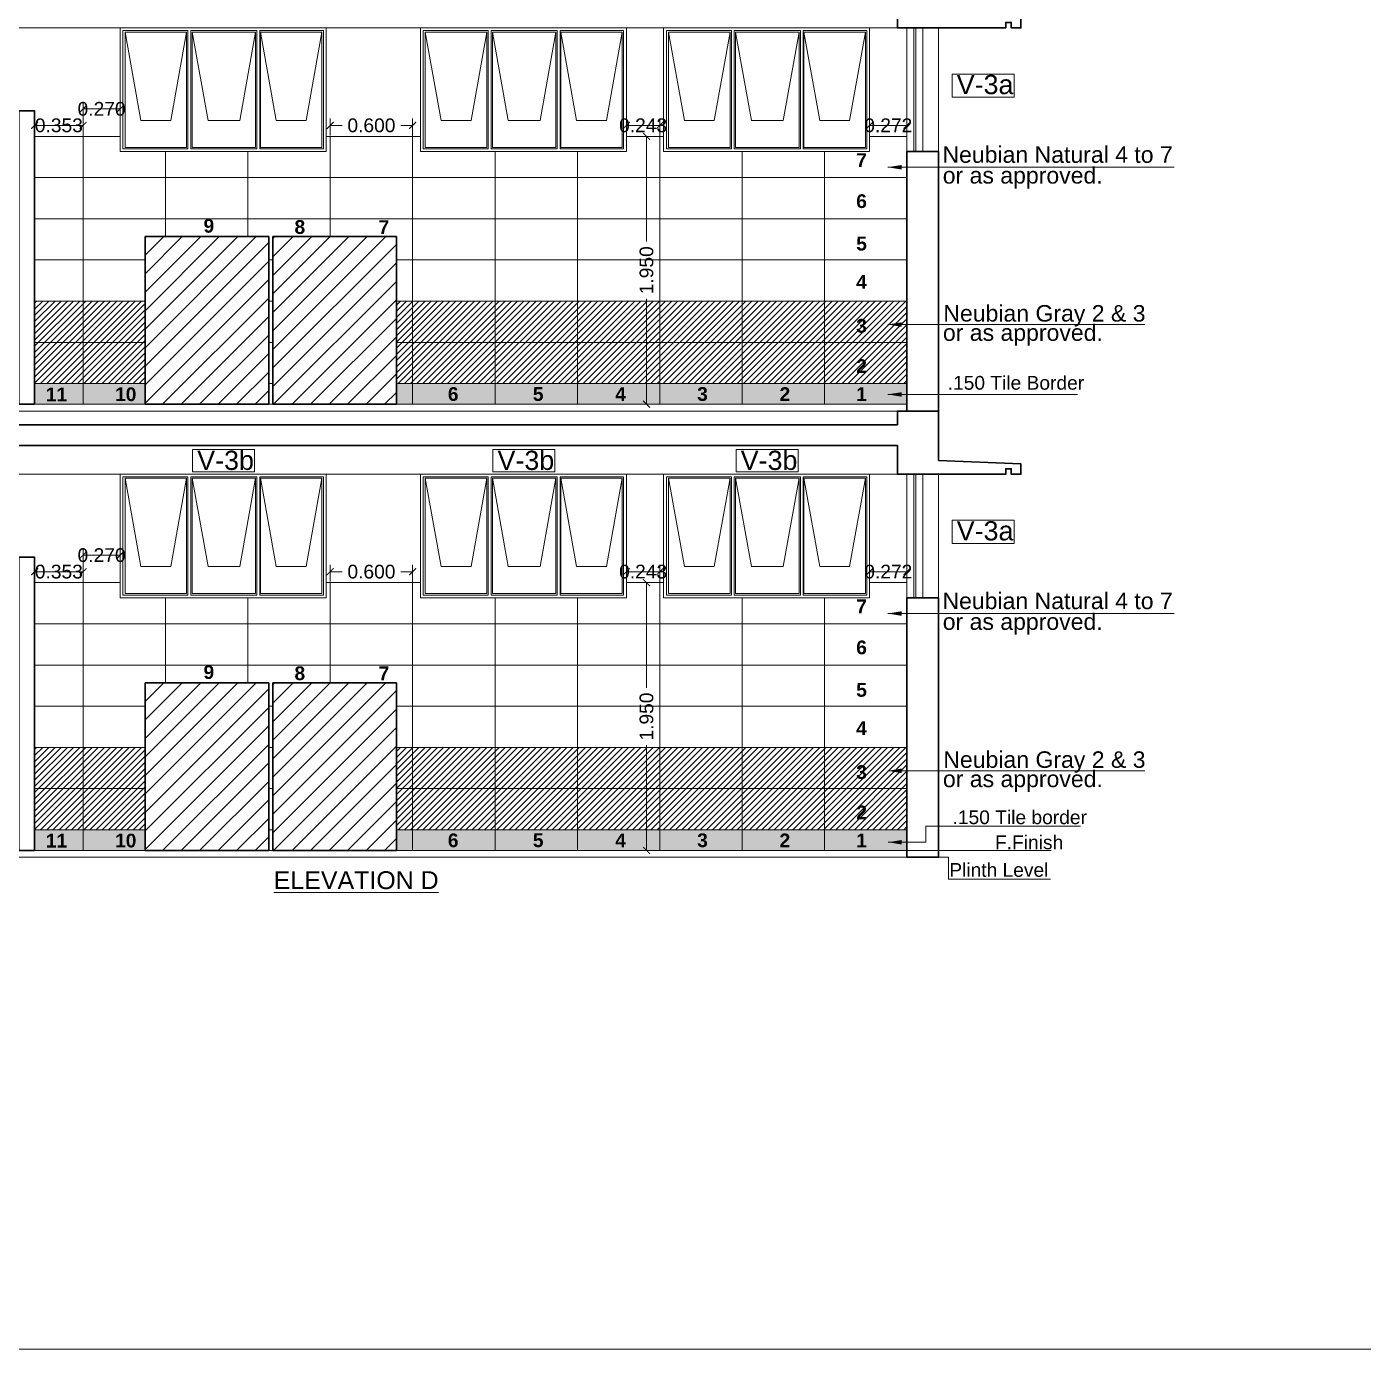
# Model space of a CAD drawing. Header units: millimetres. Extents: x 2733 to 5909, y 1038 to 2089.
# Drawn here: x 2793.02 to 2802.75, y 1038.23 to 1047.86 of the extents above; entities that cross this region are included whole.
import ezdxf

# ---------------------------------------------------------------- set-up
doc = ezdxf.new("R2010")
doc.units = ezdxf.units.MM
doc.header["$PDMODE"] = 35
doc.layers.get('0').update_dxf_attribs({"lineweight": 20})
doc.layers.get('Defpoints').update_dxf_attribs({"lineweight": 15})
for name, color, linetype, lineweight in [('beam', 43, 'Continuous', 20), ('CUBICAL TOILET', 5, 'Continuous', 15), ('DIM', 6, 'Continuous', 18), ('dim.1', 6, 'Continuous', 18), ('FLOOR FINISH', 10, 'Continuous', 15), ('Hatch', 43, 'Continuous', 13), ('rcc', 5, 'Continuous', 30), ('RD', 7, 'Continuous', 18), ('TEXT', 7, 'Continuous', 15), ('Text-1', 240, 'Continuous', 15), ('TILE HATCH-2', 123, 'Continuous', 9), ('Tiles', 91, 'Continuous', 9), ('Tiles-Text', 230, 'Continuous', 18), ('Ventilator', 200, 'Continuous', 18), ('Wall', 7, 'Continuous', 30)]:
    doc.layers.add(name, color=color, linetype=linetype, lineweight=lineweight)
doc.styles.add('dim-stylus bt', font='arial.ttf')
doc.styles.add('L120', font='arial.ttf', dxfattribs={"height": 0.6})
doc.styles.get("Standard").update_dxf_attribs({"font": 'arial.ttf', "height": 0.2})
doc.styles.add('Tabrej', font='arial.ttf')
doc.dimstyles.new('DIMEN', dxfattribs={"dimtxt": 0.3, "dimasz": 0.25, "dimexe": 0.18, "dimexo": 0.0625, "dimgap": 0.09, "dimtad": 0, "dimdec": 3, "dimzin": 0, "dimdsep": 46, "dimtxsty": 'Tabrej', "dimcen": 0, "dimclrd": 256, "dimclre": 256, "dimclrt": 7, "dimadec": 0, "dimazin": 0, "dimtfac": 1, "dimtdec": 3, "dimtofl": 0, "dimtmove": 0, "dimatfit": 1, "dimfxl": 0, "dimtolj": 1, "dimtzin": 0, "dimlwd": -1, "dimlwe": -1, "dimarcsym": 0})
doc.dimstyles.new('Tabrej', dxfattribs={"dimtxt": 4, "dimasz": 0.45, "dimexe": 0.18, "dimexo": 0.0625, "dimgap": 0.09, "dimtad": 0, "dimdec": 3, "dimzin": 0, "dimdsep": 46, "dimtxsty": 'Tabrej', "dimcen": 0, "dimclrd": 256, "dimclre": 256, "dimclrt": 7, "dimaunit": 1, "dimadec": 3, "dimazin": 0, "dimtfac": 1, "dimtdec": 3, "dimtofl": 0, "dimtmove": 0, "dimatfit": 3, "dimfxl": 0, "dimtolj": 1, "dimtzin": 0, "dimlwd": -1, "dimlwe": -1, "dimarcsym": 0})

# ---------------------------------------------------------------- blocks, each defined once
blk = doc.blocks.new('_ArchTick')
at = {"color": 0, "const_width": 0.15}
blk.add_lwpolyline([(-0.5, -0.5), (0.5, 0.5)], dxfattribs=at)
blk = doc.blocks.new('*D787')
at = {"layer": 'Defpoints', "color": 0, "lineweight": 15, "transparency": 16777216}
for p in [(2797.627, 1047.1424), (2797.384, 1047.0685), (2797.627, 1047.0635)]:
    blk.add_point(p, dxfattribs=at)
at = {"layer": 'DIM', "transparency": 16777216}
for p, q in [((2797.384, 1047.07), (2797.384, 1047.1924)), ((2797.627, 1047.065), (2797.627, 1047.1924)), ((2797.384, 1047.1424), (2797.627, 1047.1424))]:
    blk.add_line(p, q, dxfattribs=at)
at = {"layer": 'DIM', "transparency": 16777216, "xscale": 0.05, "yscale": 0.05, "zscale": 0.05, "rotation": 180}
blk.add_blockref('_ArchTick', (2797.384, 1047.1424), dxfattribs=at)
at = {"layer": 'DIM', "transparency": 16777216, "xscale": 0.05, "yscale": 0.05, "zscale": 0.05}
blk.add_blockref('_ArchTick', (2797.627, 1047.1424), dxfattribs=at)
at = {"layer": 'DIM', "color": 7, "transparency": 16777216, "insert": (2797.5055, 1047.1424), "char_height": 0.1, "attachment_point": 5, "style": 'Tabrej'}
blk.add_mtext('\\A1;0.243', dxfattribs=at)
blk = doc.blocks.new('*D788')
at = {"layer": 'Defpoints', "color": 0, "lineweight": 15, "transparency": 16777216}
for p in [(2799.427, 1047.1424), (2799.155, 1047.0685), (2799.427, 1047.0635)]:
    blk.add_point(p, dxfattribs=at)
at = {"layer": 'DIM', "transparency": 16777216}
for p, q in [((2799.155, 1047.07), (2799.155, 1047.1924)), ((2799.427, 1047.065), (2799.427, 1047.1924)), ((2799.155, 1047.1424), (2799.427, 1047.1424))]:
    blk.add_line(p, q, dxfattribs=at)
at = {"layer": 'DIM', "transparency": 16777216, "xscale": 0.05, "yscale": 0.05, "zscale": 0.05, "rotation": 180}
blk.add_blockref('_ArchTick', (2799.155, 1047.1424), dxfattribs=at)
at = {"layer": 'DIM', "transparency": 16777216, "xscale": 0.05, "yscale": 0.05, "zscale": 0.05}
blk.add_blockref('_ArchTick', (2799.427, 1047.1424), dxfattribs=at)
at = {"layer": 'DIM', "color": 7, "transparency": 16777216, "insert": (2799.291, 1047.1424), "char_height": 0.1, "attachment_point": 5, "style": 'Tabrej'}
blk.add_mtext('\\A1;0.272', dxfattribs=at)
blk = doc.blocks.new('*D789')
at = {"layer": 'Defpoints', "color": 0, "lineweight": 15, "transparency": 16777216}
for p in [(2797.4195, 1047.0625), (2797.4453, 1045.1125), (2797.5305, 1045.1125)]:
    blk.add_point(p, dxfattribs=at)
at = {"layer": 'DIM', "transparency": 16777216}
for p, q in [((2797.421, 1047.0625), (2797.5805, 1047.0625)), ((2797.5305, 1047.0625), (2797.5305, 1046.2964)), ((2797.5305, 1045.1125), (2797.5305, 1045.8787)), ((2797.4468, 1045.1125), (2797.5805, 1045.1125))]:
    blk.add_line(p, q, dxfattribs=at)
at = {"layer": 'DIM', "transparency": 16777216, "xscale": 0.05, "yscale": 0.05, "zscale": 0.05}
for p, rotation in [((2797.5305, 1047.0625), 90), ((2797.5305, 1045.1125), 270)]:
    blk.add_blockref('_ArchTick', p, dxfattribs=dict(at, rotation=rotation))
at = {"layer": 'DIM', "color": 7, "transparency": 16777216, "insert": (2797.5305, 1046.0875), "char_height": 0.1, "attachment_point": 5, "rotation": 90, "style": 'Tabrej'}
blk.add_mtext('\\A1;1.950', dxfattribs=at)
blk = doc.blocks.new('*D791')
at = {"layer": 'Defpoints', "color": 0, "lineweight": 15, "transparency": 16777216}
for p in [(2793.427, 1047.1424), (2793.0744, 1047.0625), (2793.427, 1047.0635)]:
    blk.add_point(p, dxfattribs=at)
at = {"layer": 'DIM', "transparency": 16777216}
for p, q in [((2793.0744, 1047.064), (2793.0744, 1047.1924)), ((2793.427, 1047.065), (2793.427, 1047.1924)), ((2793.0744, 1047.1424), (2793.427, 1047.1424))]:
    blk.add_line(p, q, dxfattribs=at)
at = {"layer": 'DIM', "transparency": 16777216, "xscale": 0.05, "yscale": 0.05, "zscale": 0.05, "rotation": 180}
blk.add_blockref('_ArchTick', (2793.0744, 1047.1424), dxfattribs=at)
at = {"layer": 'DIM', "transparency": 16777216, "xscale": 0.05, "yscale": 0.05, "zscale": 0.05}
blk.add_blockref('_ArchTick', (2793.427, 1047.1424), dxfattribs=at)
at = {"layer": 'DIM', "color": 7, "transparency": 16777216, "insert": (2793.2507, 1047.1424), "char_height": 0.1, "attachment_point": 5, "style": 'Tabrej'}
blk.add_mtext('\\A1;0.353', dxfattribs=at)
blk = doc.blocks.new('*D792')
at = {"layer": 'Defpoints', "color": 0, "lineweight": 15, "transparency": 16777216}
for p in [(2793.697, 1047.2624), (2793.427, 1047.0685), (2793.697, 1047.0635)]:
    blk.add_point(p, dxfattribs=at)
at = {"layer": 'DIM', "transparency": 16777216}
for p, q in [((2793.427, 1047.07), (2793.427, 1047.3124)), ((2793.697, 1047.065), (2793.697, 1047.3124)), ((2793.427, 1047.2624), (2793.697, 1047.2624))]:
    blk.add_line(p, q, dxfattribs=at)
at = {"layer": 'DIM', "transparency": 16777216, "xscale": 0.05, "yscale": 0.05, "zscale": 0.05, "rotation": 180}
blk.add_blockref('_ArchTick', (2793.427, 1047.2624), dxfattribs=at)
at = {"layer": 'DIM', "transparency": 16777216, "xscale": 0.05, "yscale": 0.05, "zscale": 0.05}
blk.add_blockref('_ArchTick', (2793.697, 1047.2624), dxfattribs=at)
at = {"layer": 'DIM', "color": 7, "transparency": 16777216, "insert": (2793.562, 1047.2624), "char_height": 0.1, "attachment_point": 5, "style": 'Tabrej'}
blk.add_mtext('\\A1;0.270', dxfattribs=at)
blk = doc.blocks.new('*D793')
at = {"layer": 'Defpoints', "color": 0, "lineweight": 15, "transparency": 16777216}
for p in [(2795.827, 1047.1424), (2795.227, 1047.0685), (2795.827, 1047.0635)]:
    blk.add_point(p, dxfattribs=at)
at = {"layer": 'DIM', "transparency": 16777216}
for p, q in [((2795.227, 1047.07), (2795.227, 1047.1924)), ((2795.827, 1047.065), (2795.827, 1047.1924)), ((2795.227, 1047.1424), (2795.3134, 1047.1424)), ((2795.827, 1047.1424), (2795.7405, 1047.1424))]:
    blk.add_line(p, q, dxfattribs=at)
at = {"layer": 'DIM', "transparency": 16777216, "xscale": 0.05, "yscale": 0.05, "zscale": 0.05, "rotation": 180}
blk.add_blockref('_ArchTick', (2795.227, 1047.1424), dxfattribs=at)
at = {"layer": 'DIM', "transparency": 16777216, "xscale": 0.05, "yscale": 0.05, "zscale": 0.05}
blk.add_blockref('_ArchTick', (2795.827, 1047.1424), dxfattribs=at)
at = {"layer": 'DIM', "color": 7, "transparency": 16777216, "insert": (2795.527, 1047.1424), "char_height": 0.1, "attachment_point": 5, "style": 'Tabrej'}
blk.add_mtext('\\A1;0.600', dxfattribs=at)
blk = doc.blocks.new('tg')
at = {"layer": 'RD', "linetype": 'Continuous', "ltscale": 0.2}
blk.add_lwpolyline([(2440.174, -1429.3276), (2439.7225, -1429.3276), (2439.7225, -1429.159), (2440.174, -1429.159)], close=True, dxfattribs=at)
at = {"layer": 'RD', "linetype": 'Continuous', "ltscale": 0.2, "insert": (2439.7561, -1429.1655), "char_height": 0.14, "attachment_point": 1}
blk.add_mtext_dynamic_manual_height_columns('V-3a', width=0.066544, gutter_width=1.7655, heights=[0], dxfattribs=at)
blk = doc.blocks.new('dgf')
at = {"lineweight": 15}
blk.add_line((2896.6081, 1057.5881), (2898.1081, 1057.5881), dxfattribs=at)
at = {"layer": 'CUBICAL TOILET', "ltscale": 0.05}
blk.add_line((2897.4883, 1057.5881), (2897.4758, 1057.5881), dxfattribs=at)
at = {"layer": 'Ventilator', "linetype": 'Continuous'}
for p, q in [((2898.1081, 1058.4881), (2896.6081, 1058.4881)), ((2896.6081, 1058.4881), (2896.6081, 1057.5881)), ((2898.1081, 1057.5881), (2898.1081, 1058.4881)), ((2897.1024, 1058.4681), (2896.6279, 1058.4681)), ((2896.6279, 1058.4681), (2896.6279, 1057.6081)), ((2897.0924, 1058.4581), (2896.6438, 1058.4581)), ((2896.6438, 1058.4581), (2896.6438, 1057.6181)), ((2897.0924, 1057.6181), (2897.0924, 1058.4581)), ((2897.1024, 1058.4681), (2897.1024, 1057.6081)), ((2897.6049, 1058.4681), (2897.1224, 1058.4681)), ((2897.1224, 1058.4681), (2897.1224, 1057.6082)), ((2897.5949, 1058.4581), (2897.1324, 1058.4581)), ((2897.1324, 1058.4581), (2897.1324, 1057.6181)), ((2897.5949, 1057.6181), (2897.5949, 1058.4581)), ((2897.6049, 1057.6081), (2897.6049, 1058.4681)), ((2898.0881, 1058.4681), (2897.6249, 1058.4681)), ((2897.6249, 1057.6081), (2897.6249, 1058.4681)), ((2898.0781, 1058.4581), (2897.6295, 1058.4581)), ((2897.6295, 1058.4581), (2897.6295, 1057.6181)), ((2898.0781, 1057.6181), (2898.0781, 1058.4581)), ((2898.0881, 1057.6081), (2898.0881, 1058.4681)), ((2897.1024, 1057.6081), (2896.6279, 1057.6081)), ((2897.0924, 1057.6181), (2896.6438, 1057.6181)), ((2897.6049, 1057.6081), (2897.1224, 1057.6081)), ((2897.5949, 1057.6181), (2897.1324, 1057.6181)), ((2898.0881, 1057.6081), (2897.6249, 1057.6081)), ((2898.0781, 1057.6181), (2897.6295, 1057.6181)), ((2898.1081, 1057.5881), (2896.6081, 1057.5881))]:
    blk.add_line(p, q, dxfattribs=at)
at = {"layer": 'Ventilator', "ltscale": 0.1}
for p, q in [((2896.6438, 1058.4581), (2896.7596, 1057.8148)), ((2897.0924, 1058.4581), (2896.9766, 1057.8148)), ((2897.1324, 1058.4581), (2897.2482, 1057.8148)), ((2897.5949, 1058.4581), (2897.4791, 1057.8148)), ((2897.6295, 1058.4581), (2897.7454, 1057.8148)), ((2898.0781, 1058.4581), (2897.9623, 1057.8148)), ((2896.7596, 1057.8148), (2896.9766, 1057.8148)), ((2897.2482, 1057.8148), (2897.4791, 1057.8148)), ((2897.7454, 1057.8148), (2897.9623, 1057.8148))]:
    blk.add_line(p, q, dxfattribs=at)
blk = doc.blocks.new('fdgvf')
at = {"layer": 'RD', "linetype": 'Continuous', "ltscale": 0.2}
blk.add_lwpolyline([(2864.4715, 1054.4238), (2864.0199, 1054.4238), (2864.0199, 1054.5859), (2864.4715, 1054.5859)], close=True, dxfattribs=at)
at = {"layer": 'RD', "linetype": 'Continuous', "ltscale": 0.2, "insert": (2864.0536, 1054.5776), "char_height": 0.14, "attachment_point": 1}
blk.add_mtext_dynamic_manual_height_columns('V-3b', width=0.066544, gutter_width=1.7655, heights=[0], dxfattribs=at)
blk = doc.blocks.new('*D796')
at = {"layer": 'Defpoints', "color": 0, "lineweight": 15, "transparency": 16777216}
for p in [(2797.627, 1043.8924), (2797.384, 1043.8185), (2797.627, 1043.8135)]:
    blk.add_point(p, dxfattribs=at)
at = {"layer": 'DIM', "transparency": 16777216}
for p, q in [((2797.384, 1043.82), (2797.384, 1043.9424)), ((2797.384, 1043.8924), (2797.627, 1043.8924)), ((2797.627, 1043.815), (2797.627, 1043.9424))]:
    blk.add_line(p, q, dxfattribs=at)
at = {"layer": 'DIM', "transparency": 16777216, "xscale": 0.05, "yscale": 0.05, "zscale": 0.05, "rotation": 180}
blk.add_blockref('_ArchTick', (2797.384, 1043.8924), dxfattribs=at)
at = {"layer": 'DIM', "transparency": 16777216, "xscale": 0.05, "yscale": 0.05, "zscale": 0.05}
blk.add_blockref('_ArchTick', (2797.627, 1043.8924), dxfattribs=at)
at = {"layer": 'DIM', "color": 7, "transparency": 16777216, "insert": (2797.5055, 1043.8924), "char_height": 0.1, "attachment_point": 5, "style": 'Tabrej'}
blk.add_mtext('\\A1;0.243', dxfattribs=at)
blk = doc.blocks.new('*D797')
at = {"layer": 'Defpoints', "color": 0, "lineweight": 15, "transparency": 16777216}
for p in [(2799.427, 1043.8924), (2799.155, 1043.8185), (2799.427, 1043.8135)]:
    blk.add_point(p, dxfattribs=at)
at = {"layer": 'DIM', "transparency": 16777216}
for p, q in [((2799.155, 1043.82), (2799.155, 1043.9424)), ((2799.155, 1043.8924), (2799.427, 1043.8924)), ((2799.427, 1043.815), (2799.427, 1043.9424))]:
    blk.add_line(p, q, dxfattribs=at)
at = {"layer": 'DIM', "transparency": 16777216, "xscale": 0.05, "yscale": 0.05, "zscale": 0.05, "rotation": 180}
blk.add_blockref('_ArchTick', (2799.155, 1043.8924), dxfattribs=at)
at = {"layer": 'DIM', "transparency": 16777216, "xscale": 0.05, "yscale": 0.05, "zscale": 0.05}
blk.add_blockref('_ArchTick', (2799.427, 1043.8924), dxfattribs=at)
at = {"layer": 'DIM', "color": 7, "transparency": 16777216, "insert": (2799.291, 1043.8924), "char_height": 0.1, "attachment_point": 5, "style": 'Tabrej'}
blk.add_mtext('\\A1;0.272', dxfattribs=at)
blk = doc.blocks.new('*D798')
at = {"layer": 'Defpoints', "color": 0, "lineweight": 15, "transparency": 16777216}
for p in [(2797.4195, 1043.8125), (2797.4453, 1041.8625), (2797.5305, 1041.8625)]:
    blk.add_point(p, dxfattribs=at)
at = {"layer": 'DIM', "transparency": 16777216}
for p, q in [((2797.421, 1043.8125), (2797.5805, 1043.8125)), ((2797.5305, 1043.8125), (2797.5305, 1043.0464)), ((2797.5305, 1041.8625), (2797.5305, 1042.6287)), ((2797.4468, 1041.8625), (2797.5805, 1041.8625))]:
    blk.add_line(p, q, dxfattribs=at)
at = {"layer": 'DIM', "transparency": 16777216, "xscale": 0.05, "yscale": 0.05, "zscale": 0.05}
for p, rotation in [((2797.5305, 1043.8125), 90), ((2797.5305, 1041.8625), 270)]:
    blk.add_blockref('_ArchTick', p, dxfattribs=dict(at, rotation=rotation))
at = {"layer": 'DIM', "color": 7, "transparency": 16777216, "insert": (2797.5305, 1042.8375), "char_height": 0.1, "attachment_point": 5, "rotation": 90, "style": 'Tabrej'}
blk.add_mtext('\\A1;1.950', dxfattribs=at)
blk = doc.blocks.new('*D800')
at = {"layer": 'Defpoints', "color": 0, "lineweight": 15, "transparency": 16777216}
for p in [(2793.427, 1043.8924), (2793.0744, 1043.8125), (2793.427, 1043.8135)]:
    blk.add_point(p, dxfattribs=at)
at = {"layer": 'DIM', "transparency": 16777216}
for p, q in [((2793.0744, 1043.814), (2793.0744, 1043.9424)), ((2793.0744, 1043.8924), (2793.427, 1043.8924)), ((2793.427, 1043.815), (2793.427, 1043.9424))]:
    blk.add_line(p, q, dxfattribs=at)
at = {"layer": 'DIM', "transparency": 16777216, "xscale": 0.05, "yscale": 0.05, "zscale": 0.05, "rotation": 180}
blk.add_blockref('_ArchTick', (2793.0744, 1043.8924), dxfattribs=at)
at = {"layer": 'DIM', "transparency": 16777216, "xscale": 0.05, "yscale": 0.05, "zscale": 0.05}
blk.add_blockref('_ArchTick', (2793.427, 1043.8924), dxfattribs=at)
at = {"layer": 'DIM', "color": 7, "transparency": 16777216, "insert": (2793.2507, 1043.8924), "char_height": 0.1, "attachment_point": 5, "style": 'Tabrej'}
blk.add_mtext('\\A1;0.353', dxfattribs=at)
blk = doc.blocks.new('*D801')
at = {"layer": 'Defpoints', "color": 0, "lineweight": 15, "transparency": 16777216}
for p in [(2793.697, 1044.0124), (2793.427, 1043.8185), (2793.697, 1043.8135)]:
    blk.add_point(p, dxfattribs=at)
at = {"layer": 'DIM', "transparency": 16777216}
for p, q in [((2793.427, 1043.82), (2793.427, 1044.0624)), ((2793.427, 1044.0124), (2793.697, 1044.0124)), ((2793.697, 1043.815), (2793.697, 1044.0624))]:
    blk.add_line(p, q, dxfattribs=at)
at = {"layer": 'DIM', "transparency": 16777216, "xscale": 0.05, "yscale": 0.05, "zscale": 0.05, "rotation": 180}
blk.add_blockref('_ArchTick', (2793.427, 1044.0124), dxfattribs=at)
at = {"layer": 'DIM', "transparency": 16777216, "xscale": 0.05, "yscale": 0.05, "zscale": 0.05}
blk.add_blockref('_ArchTick', (2793.697, 1044.0124), dxfattribs=at)
at = {"layer": 'DIM', "color": 7, "transparency": 16777216, "insert": (2793.562, 1044.0124), "char_height": 0.1, "attachment_point": 5, "style": 'Tabrej'}
blk.add_mtext('\\A1;0.270', dxfattribs=at)
blk = doc.blocks.new('*D802')
at = {"layer": 'Defpoints', "color": 0, "lineweight": 15, "transparency": 16777216}
for p in [(2795.827, 1043.8924), (2795.227, 1043.8185), (2795.827, 1043.8135)]:
    blk.add_point(p, dxfattribs=at)
at = {"layer": 'DIM', "transparency": 16777216}
for p, q in [((2795.227, 1043.82), (2795.227, 1043.9424)), ((2795.227, 1043.8924), (2795.3134, 1043.8924)), ((2795.827, 1043.8924), (2795.7405, 1043.8924)), ((2795.827, 1043.815), (2795.827, 1043.9424))]:
    blk.add_line(p, q, dxfattribs=at)
at = {"layer": 'DIM', "transparency": 16777216, "xscale": 0.05, "yscale": 0.05, "zscale": 0.05, "rotation": 180}
blk.add_blockref('_ArchTick', (2795.227, 1043.8924), dxfattribs=at)
at = {"layer": 'DIM', "transparency": 16777216, "xscale": 0.05, "yscale": 0.05, "zscale": 0.05}
blk.add_blockref('_ArchTick', (2795.827, 1043.8924), dxfattribs=at)
at = {"layer": 'DIM', "color": 7, "transparency": 16777216, "insert": (2795.527, 1043.8924), "char_height": 0.1, "attachment_point": 5, "style": 'Tabrej'}
blk.add_mtext('\\A1;0.600', dxfattribs=at)

msp = doc.modelspace()

# ---------------------------------------------------------------- hatches: boundary and pattern name
at = {"layer": 'Hatch', "lineweight": 15}
h = msp.add_hatch(dxfattribs=at)
h.set_pattern_fill('ANSI31', color=256, scale=0.03)
h.set_pattern_definition([(45, (0, -6.5), (-0.067351921, 0.067351921), [])])
h.paths.add_polyline_path([(2794.809, 1045.1125), (2795.709, 1045.1125), (2795.709, 1046.3325), (2794.809, 1046.3325)])
h.paths.add_polyline_path([(2793.879, 1046.3325), (2793.879, 1045.1125), (2794.779, 1045.1125), (2794.779, 1046.3325)])
h = msp.add_hatch(dxfattribs=at)
h.set_pattern_fill('ANSI36', color=256, scale=0.01, angle=45, style=0)
h.set_pattern_definition([(90, (0, 3.25), (-0.03175, 0.0555625), [0.079375, -0.015875, 0, -0.015875])])
h.paths.add_polyline_path([(2795.827, 1045.2625), (2795.709, 1045.2625), (2795.709, 1045.1125), (2795.827, 1045.1125)])
h.paths.add_polyline_path([(2796.427, 1045.2625), (2795.827, 1045.2625), (2795.827, 1045.1125), (2796.427, 1045.1125)])
h.paths.add_polyline_path([(2797.027, 1045.2625), (2796.427, 1045.2625), (2796.427, 1045.1125), (2797.027, 1045.1125)])
h.paths.add_polyline_path([(2797.627, 1045.2625), (2797.027, 1045.2625), (2797.027, 1045.1125), (2797.627, 1045.1125)])
h.paths.add_polyline_path([(2798.227, 1045.2625), (2797.627, 1045.2625), (2797.627, 1045.1125), (2798.227, 1045.1125)])
h.paths.add_polyline_path([(2798.827, 1045.2625), (2798.227, 1045.2625), (2798.227, 1045.1125), (2798.827, 1045.1125)])
h.paths.add_polyline_path([(2799.427, 1045.2625), (2798.827, 1045.2625), (2798.827, 1045.1125), (2799.427, 1045.1125)])
h.paths.add_polyline_path([(2792.3594, 1045.2625), (2791.7594, 1045.2625), (2791.7594, 1045.1125), (2792.3594, 1045.1125)])
h.paths.add_polyline_path([(2791.7594, 1045.2625), (2791.4319, 1045.2625), (2791.4319, 1045.1125), (2791.7594, 1045.1125)])
h.paths.add_polyline_path([(2792.9594, 1045.2625), (2792.3594, 1045.2625), (2792.3594, 1045.1125), (2792.9594, 1045.1125)])
h.paths.add_polyline_path([(2793.879, 1045.2625), (2793.427, 1045.2625), (2793.427, 1045.1125), (2793.879, 1045.1125)])
h.paths.add_polyline_path([(2793.427, 1045.2625), (2793.0744, 1045.2625), (2793.0744, 1045.1125), (2793.427, 1045.1125)])
h.paths.add_polyline_path([(2796.0581, 1045.0818), (2796.1858, 1045.0818), (2796.1858, 1045.2878), (2796.0581, 1045.2878)], flags=9)
h.paths.add_polyline_path([(2796.6764, 1045.082), (2796.8041, 1045.082), (2796.8041, 1045.288), (2796.6764, 1045.288)], flags=9)
h.paths.add_polyline_path([(2797.2777, 1045.0809), (2797.4054, 1045.0809), (2797.4054, 1045.287), (2797.2777, 1045.287)], flags=9)
h.paths.add_polyline_path([(2797.8745, 1045.0818), (2798.0022, 1045.0818), (2798.0022, 1045.2878), (2797.8745, 1045.2878)], flags=9)
h.paths.add_polyline_path([(2798.4759, 1045.0809), (2798.6036, 1045.0809), (2798.6036, 1045.287), (2798.4759, 1045.287)], flags=9)
h.paths.add_polyline_path([(2799.0381, 1045.0808), (2799.1658, 1045.0808), (2799.1658, 1045.2869), (2799.0381, 1045.2869)], flags=9)
h.paths.add_polyline_path([(2791.9799, 1045.0796), (2792.1853, 1045.0796), (2792.1853, 1045.2857), (2791.9799, 1045.2857)], flags=9)
h.paths.add_polyline_path([(2791.4744, 1045.0788), (2791.6798, 1045.0788), (2791.6798, 1045.2848), (2791.4744, 1045.2848)], flags=9)
h.paths.add_polyline_path([(2792.5539, 1045.0788), (2792.7593, 1045.0788), (2792.7593, 1045.2848), (2792.5539, 1045.2848)], flags=9)
h.paths.add_polyline_path([(2793.633, 1045.0796), (2793.8384, 1045.0796), (2793.8384, 1045.2857), (2793.633, 1045.2857)], flags=9)
h.paths.add_polyline_path([(2793.1368, 1045.0788), (2793.3422, 1045.0788), (2793.3422, 1045.2848), (2793.1368, 1045.2848)], flags=9)
h = msp.add_hatch(dxfattribs=at)
h.set_pattern_fill('ANSI31', color=256, scale=0.03)
h.set_pattern_definition([(45, (0, -9.75), (-0.067351921, 0.067351921), [])])
h.paths.add_polyline_path([(2794.809, 1041.8625), (2795.709, 1041.8625), (2795.709, 1043.0825), (2794.809, 1043.0825)])
h.paths.add_polyline_path([(2793.879, 1043.0825), (2793.879, 1041.8625), (2794.779, 1041.8625), (2794.779, 1043.0825)])
h = msp.add_hatch(dxfattribs=at)
h.set_pattern_fill('ANSI36', color=256, scale=0.01, angle=45, style=0)
h.paths.add_polyline_path([(2795.827, 1042.0125), (2795.709, 1042.0125), (2795.709, 1041.8625), (2795.827, 1041.8625)])
h.paths.add_polyline_path([(2796.427, 1042.0125), (2795.827, 1042.0125), (2795.827, 1041.8625), (2796.427, 1041.8625)])
h.paths.add_polyline_path([(2797.027, 1042.0125), (2796.427, 1042.0125), (2796.427, 1041.8625), (2797.027, 1041.8625)])
h.paths.add_polyline_path([(2797.627, 1042.0125), (2797.027, 1042.0125), (2797.027, 1041.8625), (2797.627, 1041.8625)])
h.paths.add_polyline_path([(2798.227, 1042.0125), (2797.627, 1042.0125), (2797.627, 1041.8625), (2798.227, 1041.8625)])
h.paths.add_polyline_path([(2798.827, 1042.0125), (2798.227, 1042.0125), (2798.227, 1041.8625), (2798.827, 1041.8625)])
h.paths.add_polyline_path([(2799.427, 1042.0125), (2798.827, 1042.0125), (2798.827, 1041.8625), (2799.427, 1041.8625)])
h.paths.add_polyline_path([(2792.3594, 1042.0125), (2791.7594, 1042.0125), (2791.7594, 1041.8625), (2792.3594, 1041.8625)])
h.paths.add_polyline_path([(2791.7594, 1042.0125), (2791.4319, 1042.0125), (2791.4319, 1041.8625), (2791.7594, 1041.8625)])
h.paths.add_polyline_path([(2792.9594, 1042.0125), (2792.3594, 1042.0125), (2792.3594, 1041.8625), (2792.9594, 1041.8625)])
h.paths.add_polyline_path([(2793.879, 1042.0125), (2793.427, 1042.0125), (2793.427, 1041.8625), (2793.879, 1041.8625)])
h.paths.add_polyline_path([(2793.427, 1042.0125), (2793.0744, 1042.0125), (2793.0744, 1041.8625), (2793.427, 1041.8625)])
h.paths.add_polyline_path([(2796.0581, 1041.8318), (2796.1858, 1041.8318), (2796.1858, 1042.0378), (2796.0581, 1042.0378)], flags=9)
h.paths.add_polyline_path([(2796.6764, 1041.832), (2796.8041, 1041.832), (2796.8041, 1042.038), (2796.6764, 1042.038)], flags=9)
h.paths.add_polyline_path([(2797.2777, 1041.8309), (2797.4054, 1041.8309), (2797.4054, 1042.037), (2797.2777, 1042.037)], flags=9)
h.paths.add_polyline_path([(2797.8745, 1041.8318), (2798.0022, 1041.8318), (2798.0022, 1042.0378), (2797.8745, 1042.0378)], flags=9)
h.paths.add_polyline_path([(2798.4759, 1041.8309), (2798.6036, 1041.8309), (2798.6036, 1042.037), (2798.4759, 1042.037)], flags=9)
h.paths.add_polyline_path([(2799.0381, 1041.8308), (2799.1658, 1041.8308), (2799.1658, 1042.0369), (2799.0381, 1042.0369)], flags=9)
h.paths.add_polyline_path([(2791.9799, 1041.8296), (2792.1853, 1041.8296), (2792.1853, 1042.0357), (2791.9799, 1042.0357)], flags=9)
h.paths.add_polyline_path([(2791.4744, 1041.8288), (2791.6798, 1041.8288), (2791.6798, 1042.0348), (2791.4744, 1042.0348)], flags=9)
h.paths.add_polyline_path([(2792.5539, 1041.8288), (2792.7593, 1041.8288), (2792.7593, 1042.0348), (2792.5539, 1042.0348)], flags=9)
h.paths.add_polyline_path([(2793.633, 1041.8296), (2793.8384, 1041.8296), (2793.8384, 1042.0357), (2793.633, 1042.0357)], flags=9)
h.paths.add_polyline_path([(2793.1368, 1041.8288), (2793.3422, 1041.8288), (2793.3422, 1042.0348), (2793.1368, 1042.0348)], flags=9)
at = {"layer": 'TILE HATCH-2'}
h = msp.add_hatch(dxfattribs=at)
h.set_pattern_fill('ANSI31', color=256, scale=0.01, style=0)
h.set_pattern_definition([(45, (0, 3.25), (-0.0224506403, 0.0224506403), [])])
h.paths.add_polyline_path([(2791.7219, 1045.5625), (2791.4319, 1045.5625), (2791.4319, 1045.5238), (2791.7219, 1045.5238)], flags=17)
h.paths.add_polyline_path([(2791.7219, 1045.7857, -0.166189), (2791.5222, 1045.8625), (2791.4319, 1045.8625), (2791.4319, 1045.5625), (2791.7219, 1045.5625)])
h.paths.add_polyline_path([(2791.7594, 1045.5625), (2791.7469, 1045.5625), (2791.7469, 1045.4988), (2791.4319, 1045.4988), (2791.4319, 1045.2625), (2791.7594, 1045.2625)])
h.paths.add_polyline_path([(2792.3594, 1045.5625), (2791.7594, 1045.5625), (2791.7594, 1045.2625), (2792.3594, 1045.2625)])
h.paths.add_polyline_path([(2792.3594, 1045.8625), (2791.9467, 1045.8625, -0.156527), (2791.7594, 1045.7864), (2791.7594, 1045.5625), (2792.3594, 1045.5625)])
h.paths.add_polyline_path([(2791.7594, 1045.7864, -0.009417), (2791.7469, 1045.7857), (2791.7469, 1045.5625), (2791.7594, 1045.5625)])
h.paths.add_polyline_path([(2792.9594, 1045.5625), (2792.3594, 1045.5625), (2792.3594, 1045.2625), (2792.9594, 1045.2625)])
h.paths.add_polyline_path([(2792.9594, 1045.8625), (2792.3594, 1045.8625), (2792.3594, 1045.5625), (2792.9594, 1045.5625)])
h.paths.add_polyline_path([(2793.879, 1045.8625), (2793.427, 1045.8625), (2793.427, 1045.5625), (2793.879, 1045.5625)])
h.paths.add_polyline_path([(2793.427, 1045.8625), (2793.0744, 1045.8625), (2793.0744, 1045.5625), (2793.427, 1045.5625)])
h.paths.add_polyline_path([(2793.427, 1045.5625), (2793.0744, 1045.5625), (2793.0744, 1045.2625), (2793.427, 1045.2625)])
h.paths.add_polyline_path([(2793.879, 1045.5625), (2793.427, 1045.5625), (2793.427, 1045.2625), (2793.879, 1045.2625)])
h.paths.add_polyline_path([(2796.427, 1045.5625), (2795.827, 1045.5625), (2795.827, 1045.2625), (2796.427, 1045.2625)])
h.paths.add_polyline_path([(2795.827, 1045.5625), (2795.709, 1045.5625), (2795.709, 1045.2625), (2795.827, 1045.2625)])
h.paths.add_polyline_path([(2795.827, 1045.8625), (2795.709, 1045.8625), (2795.709, 1045.5625), (2795.827, 1045.5625)])
h.paths.add_polyline_path([(2796.427, 1045.8625), (2795.827, 1045.8625), (2795.827, 1045.5625), (2796.427, 1045.5625)])
h.paths.add_polyline_path([(2797.027, 1045.8625), (2796.427, 1045.8625), (2796.427, 1045.5625), (2797.027, 1045.5625)])
h.paths.add_polyline_path([(2797.027, 1045.5625), (2796.427, 1045.5625), (2796.427, 1045.2625), (2797.027, 1045.2625)])
h.paths.add_polyline_path([(2797.627, 1045.5625), (2797.027, 1045.5625), (2797.027, 1045.2625), (2797.627, 1045.2625)])
h.paths.add_polyline_path([(2797.627, 1045.8625), (2797.027, 1045.8625), (2797.027, 1045.5625), (2797.627, 1045.5625)])
h.paths.add_polyline_path([(2798.227, 1045.8625), (2797.627, 1045.8625), (2797.627, 1045.5625), (2798.227, 1045.5625)])
h.paths.add_polyline_path([(2798.227, 1045.5625), (2797.627, 1045.5625), (2797.627, 1045.2625), (2798.227, 1045.2625)])
h.paths.add_polyline_path([(2798.827, 1045.5625), (2798.227, 1045.5625), (2798.227, 1045.2625), (2798.827, 1045.2625)])
h.paths.add_polyline_path([(2798.827, 1045.8625), (2798.227, 1045.8625), (2798.227, 1045.5625), (2798.827, 1045.5625)])
h.paths.add_polyline_path([(2799.427, 1045.8625), (2798.827, 1045.8625), (2798.827, 1045.5625), (2799.427, 1045.5625)])
h.paths.add_polyline_path([(2799.427, 1045.5625), (2798.827, 1045.5625), (2798.827, 1045.2625), (2799.427, 1045.2625)])
h.paths.add_polyline_path([(2799.0327, 1045.5782), (2799.1604, 1045.5782), (2799.1604, 1045.7843), (2799.0327, 1045.7843)], flags=24)
h.paths.add_polyline_path([(2799.0341, 1045.2847), (2799.1618, 1045.2847), (2799.1618, 1045.4908), (2799.0341, 1045.4908)], flags=24)
h = msp.add_hatch(dxfattribs=at)
h.set_pattern_fill('ANSI31', color=256, scale=0.01, style=0)
h.paths.add_polyline_path([(2791.7219, 1042.3125), (2791.4319, 1042.3125), (2791.4319, 1042.2738), (2791.7219, 1042.2738)], flags=17)
h.paths.add_polyline_path([(2791.7219, 1042.5357, -0.166189), (2791.5222, 1042.6125), (2791.4319, 1042.6125), (2791.4319, 1042.3125), (2791.7219, 1042.3125)])
h.paths.add_polyline_path([(2791.7594, 1042.3125), (2791.7469, 1042.3125), (2791.7469, 1042.2488), (2791.4319, 1042.2488), (2791.4319, 1042.0125), (2791.7594, 1042.0125)])
h.paths.add_polyline_path([(2792.3594, 1042.3125), (2791.7594, 1042.3125), (2791.7594, 1042.0125), (2792.3594, 1042.0125)])
h.paths.add_polyline_path([(2792.3594, 1042.6125), (2791.9467, 1042.6125, -0.156527), (2791.7594, 1042.5364), (2791.7594, 1042.3125), (2792.3594, 1042.3125)])
h.paths.add_polyline_path([(2791.7594, 1042.5364, -0.009417), (2791.7469, 1042.5357), (2791.7469, 1042.3125), (2791.7594, 1042.3125)])
h.paths.add_polyline_path([(2792.9594, 1042.3125), (2792.3594, 1042.3125), (2792.3594, 1042.0125), (2792.9594, 1042.0125)])
h.paths.add_polyline_path([(2792.9594, 1042.6125), (2792.3594, 1042.6125), (2792.3594, 1042.3125), (2792.9594, 1042.3125)])
h.paths.add_polyline_path([(2793.879, 1042.6125), (2793.427, 1042.6125), (2793.427, 1042.3125), (2793.879, 1042.3125)])
h.paths.add_polyline_path([(2793.427, 1042.6125), (2793.0744, 1042.6125), (2793.0744, 1042.3125), (2793.427, 1042.3125)])
h.paths.add_polyline_path([(2793.427, 1042.3125), (2793.0744, 1042.3125), (2793.0744, 1042.0125), (2793.427, 1042.0125)])
h.paths.add_polyline_path([(2793.879, 1042.3125), (2793.427, 1042.3125), (2793.427, 1042.0125), (2793.879, 1042.0125)])
h.paths.add_polyline_path([(2796.427, 1042.3125), (2795.827, 1042.3125), (2795.827, 1042.0125), (2796.427, 1042.0125)])
h.paths.add_polyline_path([(2795.827, 1042.3125), (2795.709, 1042.3125), (2795.709, 1042.0125), (2795.827, 1042.0125)])
h.paths.add_polyline_path([(2795.827, 1042.6125), (2795.709, 1042.6125), (2795.709, 1042.3125), (2795.827, 1042.3125)])
h.paths.add_polyline_path([(2796.427, 1042.6125), (2795.827, 1042.6125), (2795.827, 1042.3125), (2796.427, 1042.3125)])
h.paths.add_polyline_path([(2797.027, 1042.6125), (2796.427, 1042.6125), (2796.427, 1042.3125), (2797.027, 1042.3125)])
h.paths.add_polyline_path([(2797.027, 1042.3125), (2796.427, 1042.3125), (2796.427, 1042.0125), (2797.027, 1042.0125)])
h.paths.add_polyline_path([(2797.627, 1042.3125), (2797.027, 1042.3125), (2797.027, 1042.0125), (2797.627, 1042.0125)])
h.paths.add_polyline_path([(2797.627, 1042.6125), (2797.027, 1042.6125), (2797.027, 1042.3125), (2797.627, 1042.3125)])
h.paths.add_polyline_path([(2798.227, 1042.6125), (2797.627, 1042.6125), (2797.627, 1042.3125), (2798.227, 1042.3125)])
h.paths.add_polyline_path([(2798.227, 1042.3125), (2797.627, 1042.3125), (2797.627, 1042.0125), (2798.227, 1042.0125)])
h.paths.add_polyline_path([(2798.827, 1042.3125), (2798.227, 1042.3125), (2798.227, 1042.0125), (2798.827, 1042.0125)])
h.paths.add_polyline_path([(2798.827, 1042.6125), (2798.227, 1042.6125), (2798.227, 1042.3125), (2798.827, 1042.3125)])
h.paths.add_polyline_path([(2799.427, 1042.6125), (2798.827, 1042.6125), (2798.827, 1042.3125), (2799.427, 1042.3125)])
h.paths.add_polyline_path([(2799.427, 1042.3125), (2798.827, 1042.3125), (2798.827, 1042.0125), (2799.427, 1042.0125)])
h.paths.add_polyline_path([(2799.0327, 1042.3282), (2799.1604, 1042.3282), (2799.1604, 1042.5343), (2799.0327, 1042.5343)], flags=24)
h.paths.add_polyline_path([(2799.0341, 1042.0347), (2799.1618, 1042.0347), (2799.1618, 1042.2408), (2799.0341, 1042.2408)], flags=24)

# ---------------------------------------------------------------- linework, layer by layer
at = {"lineweight": 15}
for p, q in [((2799.542, 1046.9525), (2799.542, 1047.8525)), ((2799.427, 1045.1125), (2799.427, 1047.0625)), ((2799.542, 1043.7025), (2799.542, 1044.6025)), ((2799.427, 1041.8625), (2799.427, 1043.8125))]:
    msp.add_line(p, q, dxfattribs=at)
for points in [[(2732.6018, 1070.8574), (2826.5916, 1070.8574), (2826.5916, 1038.2298), (2732.6018, 1038.2298)], [(2799.657, 1046.9525), (2799.427, 1046.9525), (2799.427, 1047.8525), (2799.657, 1047.8525)], [(2799.657, 1043.7025), (2799.427, 1043.7025), (2799.427, 1044.6025), (2799.657, 1044.6025)]]:
    msp.add_lwpolyline(points, close=True, dxfattribs=at)
at = {"layer": 'beam', "lineweight": 15}
for p, q in [((2791.502, 1047.8525), (2799.357, 1047.8525)), ((2791.502, 1044.6025), (2799.357, 1044.6025))]:
    msp.add_line(p, q, dxfattribs=at)
at = {"layer": 'DIM', "ltscale": 0.05}
for p, q in [((2799.427, 1041.8625), (2800.4772, 1041.8625)), ((2799.427, 1041.8125), (2799.7304, 1041.8125)), ((2799.427, 1041.8125), (2799.7304, 1041.8125)), ((2799.7304, 1041.8125), (2799.7304, 1041.6528)), ((2799.7304, 1041.6528), (2800.4715, 1041.6528))]:
    msp.add_line(p, q, dxfattribs=at)
at = {"layer": 'dim.1', "ltscale": 0.02}
msp.add_line((2799.5653, 1042.0382), (2800.6909, 1042.0382), dxfattribs=at)
at = {"layer": 'FLOOR FINISH', "lineweight": 15}
for p, q in [((2791.432, 1045.1125), (2799.427, 1045.1125)), ((2791.497, 1045.0625), (2799.357, 1045.0625)), ((2791.432, 1041.8625), (2799.427, 1041.8625)), ((2791.4319, 1041.8125), (2799.427, 1041.8125))]:
    msp.add_line(p, q, dxfattribs=at)
at = {"layer": 'rcc'}
for points in [[(2791.202, 1047.8525), (2791.502, 1047.8525), (2791.502, 1048.0625), (2799.357, 1048.0625), (2799.357, 1047.8525), (2800.147, 1047.8525), (2800.147, 1047.8925), (2800.187, 1047.8925), (2800.187, 1047.8525), (2800.257, 1047.8525), (2800.257, 1047.9275), (2799.657, 1047.9525), (2799.657, 1048.3125), (2799.357, 1048.3125), (2799.357, 1048.2125), (2791.502, 1048.2125), (2791.502, 1048.3125), (2791.202, 1048.3125)], [(2791.202, 1044.6025), (2791.502, 1044.6025), (2791.502, 1044.8125), (2799.357, 1044.8125), (2799.357, 1044.6025), (2800.147, 1044.6025), (2800.147, 1044.6425), (2800.187, 1044.6425), (2800.187, 1044.6025), (2800.257, 1044.6025), (2800.257, 1044.6775), (2799.657, 1044.7025), (2799.657, 1045.0625), (2799.357, 1045.0625), (2799.357, 1044.9625), (2791.502, 1044.9625), (2791.502, 1045.0625), (2791.202, 1045.0625)]]:
    msp.add_lwpolyline(points, close=True, dxfattribs=at)
at = {"layer": 'Tiles', "lineweight": 15}
for p, q in [((2793.0744, 1047.0625), (2793.697, 1047.0625)), ((2793.427, 1045.1125), (2793.427, 1047.0625)), ((2795.197, 1047.0625), (2795.884, 1047.0625)), ((2795.227, 1046.3325), (2795.227, 1047.0625)), ((2795.827, 1045.1125), (2795.827, 1047.0625)), ((2797.384, 1047.0625), (2797.655, 1047.0625)), ((2797.627, 1045.1125), (2797.627, 1047.0625)), ((2799.155, 1047.0625), (2799.427, 1047.0625)), ((2794.027, 1046.3325), (2794.027, 1046.9525)), ((2794.627, 1046.3325), (2794.627, 1046.9525)), ((2796.427, 1045.1125), (2796.427, 1046.9525)), ((2797.027, 1045.1125), (2797.027, 1046.9525)), ((2798.227, 1045.1125), (2798.227, 1046.9525)), ((2798.827, 1045.1125), (2798.827, 1046.9525)), ((2793.0744, 1046.7625), (2799.427, 1046.7625)), ((2793.0744, 1046.4625), (2799.427, 1046.4625)), ((2793.0744, 1046.1625), (2793.879, 1046.1625)), ((2794.779, 1046.1625), (2794.809, 1046.1625)), ((2795.709, 1046.1625), (2799.427, 1046.1625)), ((2793.0744, 1045.8625), (2793.879, 1045.8625)), ((2794.779, 1045.8625), (2794.809, 1045.8625)), ((2795.709, 1045.8625), (2799.427, 1045.8625)), ((2793.0744, 1045.5625), (2793.879, 1045.5625)), ((2794.779, 1045.5625), (2794.809, 1045.5625)), ((2795.709, 1045.5625), (2799.427, 1045.5625)), ((2793.0744, 1045.2625), (2793.879, 1045.2625)), ((2794.779, 1045.2625), (2794.809, 1045.2625)), ((2795.709, 1045.2625), (2799.427, 1045.2625)), ((2793.0744, 1043.8125), (2793.697, 1043.8125)), ((2793.427, 1041.8625), (2793.427, 1043.8125)), ((2795.197, 1043.8125), (2795.884, 1043.8125)), ((2795.227, 1043.0825), (2795.227, 1043.8125)), ((2795.827, 1041.8625), (2795.827, 1043.8125)), ((2797.384, 1043.8125), (2797.655, 1043.8125)), ((2797.627, 1041.8625), (2797.627, 1043.8125)), ((2799.155, 1043.8125), (2799.427, 1043.8125)), ((2794.027, 1043.0825), (2794.027, 1043.7025)), ((2794.627, 1043.0825), (2794.627, 1043.7025)), ((2796.427, 1041.8625), (2796.427, 1043.7025)), ((2797.027, 1041.8625), (2797.027, 1043.7025)), ((2798.227, 1041.8625), (2798.227, 1043.7025)), ((2798.827, 1041.8625), (2798.827, 1043.7025)), ((2793.0744, 1043.5125), (2799.427, 1043.5125)), ((2793.0744, 1043.2125), (2799.427, 1043.2125)), ((2793.0744, 1042.9125), (2793.879, 1042.9125)), ((2794.779, 1042.9125), (2794.809, 1042.9125)), ((2795.709, 1042.9125), (2799.427, 1042.9125)), ((2793.0744, 1042.6125), (2793.879, 1042.6125)), ((2794.779, 1042.6125), (2794.809, 1042.6125)), ((2795.709, 1042.6125), (2799.427, 1042.6125)), ((2793.0744, 1042.3125), (2793.879, 1042.3125)), ((2794.779, 1042.3125), (2794.809, 1042.3125)), ((2795.709, 1042.3125), (2799.427, 1042.3125)), ((2793.0744, 1042.0125), (2793.879, 1042.0125)), ((2794.779, 1042.0125), (2794.809, 1042.0125)), ((2795.709, 1042.0125), (2799.427, 1042.0125))]:
    msp.add_line(p, q, dxfattribs=at)
at = {"layer": 'Ventilator', "lineweight": 15}
for points in [[(2799.492, 1047.8525), (2799.477, 1047.8525), (2799.477, 1046.9525), (2799.492, 1046.9525)], [(2799.492, 1044.6025), (2799.477, 1044.6025), (2799.477, 1043.7025), (2799.492, 1043.7025)]]:
    msp.add_lwpolyline(points, close=True, dxfattribs=at)
at = {"layer": 'Wall'}
for points in [[(2792.9594, 1047.2475), (2792.9594, 1045.1125), (2793.0744, 1045.1125), (2793.0744, 1047.2475)], [(2799.657, 1046.9525), (2799.427, 1046.9525), (2799.427, 1045.0625), (2799.657, 1045.0625)], [(2793.879, 1046.3325), (2794.779, 1046.3325), (2794.779, 1045.1125), (2793.879, 1045.1125)], [(2794.809, 1046.3325), (2795.709, 1046.3325), (2795.709, 1045.1125), (2794.809, 1045.1125)], [(2792.9594, 1043.9975), (2792.9594, 1041.8625), (2793.0744, 1041.8625), (2793.0744, 1043.9975)], [(2799.657, 1043.7025), (2799.427, 1043.7025), (2799.427, 1041.8125), (2799.657, 1041.8125)], [(2793.879, 1043.0825), (2794.779, 1043.0825), (2794.779, 1041.8625), (2793.879, 1041.8625)], [(2794.809, 1043.0825), (2795.709, 1043.0825), (2795.709, 1041.8625), (2794.809, 1041.8625)]]:
    msp.add_lwpolyline(points, close=True, dxfattribs=at)

# ---------------------------------------------------------------- block references
at = {"layer": 'RD', "linetype": 'Continuous'}
for p in [(360.0334, 2476.6756), (360.0334, 2473.4256)]:
    msp.add_blockref('tg', p, dxfattribs=at)
at = {"layer": 'Ventilator', "lineweight": 15}
for name, p in [('dgf', (-102.9112, -10.6356)), ('dgf', (-100.7242, -10.6356)), ('dgf', (-98.9532, -10.6356)), ('fdgvf', (-69.7953, -9.8042)), ('fdgvf', (-67.6083, -9.8042)), ('fdgvf', (-65.8373, -9.8042)), ('dgf', (-102.9112, -13.8856)), ('dgf', (-100.7242, -13.8856)), ('dgf', (-98.9532, -13.8856))]:
    msp.add_blockref(name, p, dxfattribs=at)

# ---------------------------------------------------------------- texts
at = {"layer": 'TEXT', "char_height": 0.1, "width": 1.137347, "attachment_point": 3, "style": 'L120'}
for s, insert in [('{\\fArial|b0|i0|c0|p34; .150 Tile Border}', (2800.7175, 1045.3178)), ('.150 Tile border', (2800.7374, 1042.1541)), ('F.Finish', (2800.565, 1041.9714)), ('{\\fArial|b0|i0|c0|p34;Plinth Level \\H0.99998x; }', (2800.4573, 1041.7705))]:
    msp.add_mtext(s, dxfattribs=dict(at, insert=insert))
at = {"layer": 'TEXT', "insert": (2793.9711, 1041.7111), "char_height": 0.13, "attachment_point": 1, "style": 'Tabrej'}
msp.add_mtext_dynamic_manual_height_columns('\\pi0.84475;{\\LELEVATION D}', width=2.866415, gutter_width=24, heights=[0], dxfattribs=at)
at = {"layer": 'Text-1', "linetype": 'Continuous', "style": 'dim-stylus bt'}
for s, p in [('        Neubian Natural 4 to 7', (2799.3129, 1046.8699)), ('or as approved.', (2799.6876, 1046.7188)), ('     Neubian Gray 2 & 3', (2799.4591, 1045.714)), ('or as approved.', (2799.6889, 1045.5734)), ('        Neubian Natural 4 to 7', (2799.3129, 1043.6199)), ('or as approved.', (2799.6876, 1043.4688)), ('     Neubian Gray 2 & 3', (2799.4591, 1042.464)), ('or as approved.', (2799.6889, 1042.3234))]:
    msp.add_text(s, height=0.12, dxfattribs=at).set_placement(p)
at = {"layer": 'Tiles-Text', "char_height": 0.1, "width": 0.096954, "attachment_point": 5, "style": 'dim-stylus bt'}
for s, insert in [('{\\fArial|b1|i0|c0|p34;7}', (2799.0962, 1046.8902)), ('{\\fArial|b1|i0|c0|p34;6}', (2799.0962, 1046.5902)), ('{\\fArial|b1|i0|c0|p34;9}', (2794.3431, 1046.4104)), ('{\\fArial|b1|i0|c0|p34;8}', (2795.0057, 1046.402)), ('{\\fArial|b1|i0|c0|p34;7}', (2795.6181, 1046.402)), ('{\\fArial|b1|i0|c0|p34;5}', (2799.0962, 1046.2807)), ('{\\fArial|b1|i0|c0|p34;4}', (2799.0962, 1046.0025)), ('{\\fArial|b1|i0|c0|p34;3}', (2799.0962, 1045.6822)), ('{\\fArial|b1|i0|c0|p34;2}', (2799.0962, 1045.3895)), ('{\\fArial|b1|i0|c0|p34;11}', (2793.2336, 1045.1836)), ('{\\fArial|b1|i0|c0|p34;10}', (2793.7378, 1045.1836)), ('{\\fArial|b1|i0|c0|p34;6}', (2796.1224, 1045.1857)), ('{\\fArial|b1|i0|c0|p34;5}', (2796.7413, 1045.1857)), ('{\\fArial|b1|i0|c0|p34;4}', (2797.3413, 1045.1857)), ('{\\fArial|b1|i0|c0|p34;3}', (2797.938, 1045.1857)), ('{\\fArial|b1|i0|c0|p34;2}', (2798.538, 1045.1857)), ('{\\fArial|b1|i0|c0|p34;1}', (2799.0962, 1045.1856)), ('{\\fArial|b1|i0|c0|p34;7}', (2799.0962, 1043.6402)), ('{\\fArial|b1|i0|c0|p34;6}', (2799.0962, 1043.3402)), ('{\\fArial|b1|i0|c0|p34;9}', (2794.3431, 1043.1604)), ('{\\fArial|b1|i0|c0|p34;8}', (2795.0057, 1043.152)), ('{\\fArial|b1|i0|c0|p34;7}', (2795.6181, 1043.152)), ('{\\fArial|b1|i0|c0|p34;5}', (2799.0962, 1043.0307)), ('{\\fArial|b1|i0|c0|p34;4}', (2799.0962, 1042.7525)), ('{\\fArial|b1|i0|c0|p34;3}', (2799.0962, 1042.4322)), ('{\\fArial|b1|i0|c0|p34;2}', (2799.0962, 1042.1395)), ('{\\fArial|b1|i0|c0|p34;11}', (2793.2336, 1041.9336)), ('{\\fArial|b1|i0|c0|p34;10}', (2793.7378, 1041.9336)), ('{\\fArial|b1|i0|c0|p34;6}', (2796.1224, 1041.9357)), ('{\\fArial|b1|i0|c0|p34;5}', (2796.7413, 1041.9357)), ('{\\fArial|b1|i0|c0|p34;4}', (2797.3413, 1041.9357)), ('{\\fArial|b1|i0|c0|p34;3}', (2797.938, 1041.9357)), ('{\\fArial|b1|i0|c0|p34;2}', (2798.538, 1041.9357)), ('{\\fArial|b1|i0|c0|p34;1}', (2799.0962, 1041.9356))]:
    msp.add_mtext(s, dxfattribs=dict(at, insert=insert))

# ---------------------------------------------------------------- dimensions: what is measured, and where the dimension line sits
at = {"layer": 'DIM'}
for base, p1, p2, picture, middle in [((2793.697, 1047.2624), (2793.427, 1047.0685), (2793.697, 1047.0635), '*D792', (2793.562, 1047.2624)), ((2793.427, 1047.1424), (2793.0744, 1047.0625), (2793.427, 1047.0635), '*D791', (2793.2507, 1047.1424)), ((2797.627, 1047.1424), (2797.384, 1047.0685), (2797.627, 1047.0635), '*D787', (2797.5055, 1047.1424)), ((2799.427, 1047.1424), (2799.155, 1047.0685), (2799.427, 1047.0635), '*D788', (2799.291, 1047.1424)), ((2793.697, 1044.0124), (2793.427, 1043.8185), (2793.697, 1043.8135), '*D801', (2793.562, 1044.0124)), ((2793.427, 1043.8924), (2793.0744, 1043.8125), (2793.427, 1043.8135), '*D800', (2793.2507, 1043.8924)), ((2797.627, 1043.8924), (2797.384, 1043.8185), (2797.627, 1043.8135), '*D796', (2797.5055, 1043.8924)), ((2799.427, 1043.8924), (2799.155, 1043.8185), (2799.427, 1043.8135), '*D797', (2799.291, 1043.8924))]:
    dim = msp.add_linear_dim(base=base, p1=p1, p2=p2, dimstyle='DIMEN', override={"dimscale": 0.5, "dimtxt": 0.2, "dimasz": 0.1, "dimexe": 0.1, "dimexo": 0.003, "dimblk1": 'ArchTick', "dimblk2": 'ArchTick', "dimsah": 1}, dxfattribs=at)
    dim.commit()
    dim.dimension.update_dxf_attribs({"geometry": picture, "text_midpoint": middle, "dimtype": 160})
for base, p1, p2, picture, middle in [((2795.827, 1047.1424), (2795.227, 1047.0685), (2795.827, 1047.0635), '*D793', (2795.527, 1047.1424)), ((2795.827, 1043.8924), (2795.227, 1043.8185), (2795.827, 1043.8135), '*D802', (2795.527, 1043.8924))]:
    dim = msp.add_linear_dim(base=base, p1=p1, p2=p2, dimstyle='DIMEN', override={"dimscale": 0.5, "dimtxt": 0.2, "dimasz": 0.1, "dimexe": 0.1, "dimexo": 0.003, "dimblk1": 'ArchTick', "dimblk2": 'ArchTick', "dimsah": 1}, dxfattribs=at)
    dim.commit()
    dim.dimension.update_dxf_attribs({"geometry": picture, "text_midpoint": middle})
for base, p1, p2, picture, middle in [((2797.5305, 1045.1125), (2797.4195, 1047.0625), (2797.4453, 1045.1125), '*D789', (2797.5305, 1046.0875)), ((2797.5305, 1041.8625), (2797.4195, 1043.8125), (2797.4453, 1041.8625), '*D798', (2797.5305, 1042.8375))]:
    dim = msp.add_linear_dim(base=base, p1=p1, p2=p2, angle=90, dimstyle='DIMEN', override={"dimscale": 0.5, "dimtxt": 0.2, "dimasz": 0.1, "dimexe": 0.1, "dimexo": 0.003, "dimblk1": 'ArchTick', "dimblk2": 'ArchTick', "dimsah": 1}, dxfattribs=at)
    dim.commit()
    dim.dimension.update_dxf_attribs({"geometry": picture, "text_midpoint": middle})

# ---------------------------------------------------------------- leaders
at = {"layer": 'dim.1', "ltscale": 0.02}
for points in [[(2799.2877, 1046.8377), (2801.3727, 1046.8377)], [(2799.2877, 1045.6923), (2801.1587, 1045.6923)], [(2799.2877, 1045.1833), (2800.6684, 1045.1833)], [(2799.2877, 1043.5877), (2801.3727, 1043.5877)], [(2799.2877, 1042.4423), (2801.1587, 1042.4423)], [(2799.2894, 1041.9222), (2799.5653, 1041.9222), (2799.5653, 1042.0382)]]:
    msp.add_leader(points, dimstyle='Tabrej', override={"dimasz": 0.1}, dxfattribs=at)

doc.saveas('drawing.dxf')
